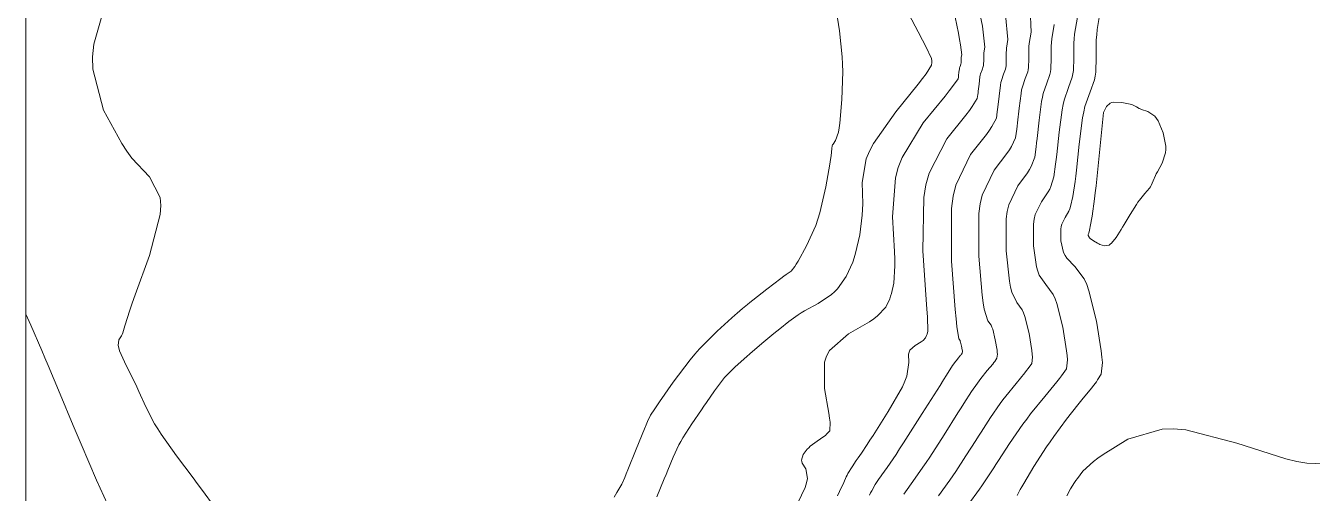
# Model space of a CAD drawing. Header units: millimetres. Extents: x 837475 to 838477, y 1189012 to 1191015.
# Drawn here: x 837476.5 to 837565.7, y 1189850.1 to 1189882.5 of the extents above; entities that cross this region are included whole.
import ezdxf

# ---------------------------------------------------------------- set-up
doc = ezdxf.new("R2010")
doc.units = ezdxf.units.MM
doc.header["$LTSCALE"] = 0.3
doc.layers.add('COORD', color=253, linetype='Continuous', lineweight=20)
doc.layers.add('COTAS 10', color=7, linetype='Continuous', lineweight=9, true_color=0x6e3e2d)
doc.layers.add('COTAS INT', color=7, linetype='Continuous', lineweight=5, true_color=0x9fa19f)

msp = doc.modelspace()

# ---------------------------------------------------------------- linework, layer by layer
at = {"layer": 'COORD'}
msp.add_lwpolyline([(837476.514, 1189013.872), (838476.514, 1189013.872), (838476.514, 1191013.872), (837476.514, 1191013.872)], close=True, dxfattribs=at)
at = {"layer": 'COTAS 10'}
for points in [[(837532.808, 1189849.887), (837532.952, 1189850.168), (837533.254, 1189850.812), (837533.422, 1189851.191), (837533.481, 1189851.304), (837533.545, 1189851.422), (837533.824, 1189851.877), (837534.115, 1189852.316), (837534.188, 1189852.424), (837534.257, 1189852.524), (837534.477, 1189852.837), (837534.882, 1189853.443), (837535.067, 1189853.729), (837535.284, 1189854.067), (837536.333, 1189855.714), (837537.315, 1189857.441), (837537.49, 1189857.829), (837537.623, 1189858.178), (837537.757, 1189859.113), (837537.74, 1189859.71), (837537.779, 1189859.847), (837537.836, 1189859.97), (837538.201, 1189860.31), (837538.609, 1189860.546), (837538.694, 1189860.604), (837538.766, 1189860.659), (837538.927, 1189860.829), (837539, 1189860.991), (837539.017, 1189861.042), (837539.033, 1189861.094), (837539.081, 1189861.3), (837539.051, 1189862.286), (837539.019, 1189862.83), (837538.976, 1189863.491), (837538.735, 1189866.856), (837538.802, 1189870.562), (837538.954, 1189871.439), (837539.164, 1189872.25), (837540.403, 1189874.64), (837541.711, 1189876.264), (837541.963, 1189876.593), (837542.168, 1189876.868), (837542.514, 1189877.427), (837542.555, 1189877.711), (837542.567, 1189877.814), (837542.58, 1189877.928), (837542.632, 1189878.426), (837542.698, 1189878.923), (837542.72, 1189879.036), (837542.743, 1189879.139), (837542.841, 1189879.42), (837542.925, 1189879.65), (837542.94, 1189879.721), (837542.95, 1189879.794), (837542.958, 1189880.084), (837542.96, 1189880.41), (837542.967, 1189880.507), (837542.977, 1189880.606), (837543.039, 1189880.989), (837542.863, 1189882.44), (837542.723, 1189883.214)], [(837545.272, 1189849.906), (837545.479, 1189850.308), (837545.594, 1189850.506), (837545.734, 1189850.743), (837546.445, 1189851.91), (837547.323, 1189853.272), (837547.567, 1189853.63), (837547.812, 1189853.981), (837548.7, 1189855.183), (837549.493, 1189856.196), (837549.678, 1189856.429), (837549.847, 1189856.641), (837550.332, 1189857.232), (837550.686, 1189857.676), (837550.772, 1189857.794), (837550.853, 1189857.911), (837551.104, 1189858.319), (837551.187, 1189859.125), (837551.162, 1189859.492), (837551.116, 1189859.922), (837550.777, 1189861.998), (837550.259, 1189864.091), (837550.1, 1189864.532), (837549.935, 1189864.914), (837549.284, 1189865.79), (837548.713, 1189866.358), (837548.598, 1189866.544), (837548.502, 1189866.742), (837548.312, 1189867.565), (837548.315, 1189868.363), (837548.341, 1189868.546), (837548.378, 1189868.713), (837548.602, 1189869.178), (837548.865, 1189869.62), (837548.927, 1189869.772), (837548.983, 1189869.936), (837549.148, 1189870.637), (837549.295, 1189871.671), (837549.34, 1189872.046), (837549.388, 1189872.459), (837549.576, 1189874.272), (837549.815, 1189876.082), (837549.895, 1189876.494), (837549.98, 1189876.866), (837550.337, 1189877.889), (837550.643, 1189878.727), (837550.696, 1189878.984), (837550.735, 1189879.251), (837550.762, 1189880.304), (837550.769, 1189881.492), (837550.796, 1189881.844), (837550.833, 1189882.206), (837551.057, 1189883.598)], [(837476.514, 1189862.481), (837476.859, 1189861.708), (837477.621, 1189859.962), (837477.84, 1189859.45), (837478.063, 1189858.925), (837478.9, 1189856.925), (837479.811, 1189854.746), (837480.08, 1189854.108), (837480.357, 1189853.456), (837481.42, 1189850.974), (837482.438, 1189848.737)]]:
    msp.add_lwpolyline(points, dxfattribs=at)
at = {"layer": 'COTAS INT'}
for points in [[(837536.902, 1189884.908), (837538.417, 1189882.045), (837538.708, 1189881.484), (837538.944, 1189881.024), (837539.331, 1189880.201), (837539.349, 1189880.03), (837539.351, 1189879.981), (837539.352, 1189879.932), (837539.347, 1189879.749), (837538.957, 1189879.137), (837538.716, 1189878.818), (837538.418, 1189878.433), (837536.858, 1189876.501), (837535.322, 1189874.316), (837535.038, 1189873.77), (837534.816, 1189873.251), (837534.527, 1189871.594), (837534.57, 1189870.134), (837534.558, 1189869.739), (837534.535, 1189869.348), (837534.365, 1189867.969), (837534.076, 1189866.703), (837533.978, 1189866.383), (837533.872, 1189866.076), (837533.425, 1189865.079), (837532.823, 1189864.24), (837532.619, 1189864.032), (837532.399, 1189863.836), (837531.471, 1189863.219), (837530.53, 1189862.696), (837530.302, 1189862.558), (837530.089, 1189862.424), (837529.435, 1189861.967), (837528.809, 1189861.467), (837528.612, 1189861.306), (837528.406, 1189861.136), (837527.575, 1189860.439), (837526.744, 1189859.726), (837526.536, 1189859.546), (837526.338, 1189859.373), (837525.704, 1189858.811), (837525.14, 1189858.246), (837524.986, 1189858.072), (837524.833, 1189857.89), (837524.289, 1189857.166), (837523.72, 1189856.345), (837523.552, 1189856.101), (837523.379, 1189855.849), (837522.713, 1189854.88), (837522.089, 1189853.906), (837521.942, 1189853.651), (837521.807, 1189853.403), (837521.412, 1189852.561), (837521.045, 1189851.652), (837520.927, 1189851.362), (837520.803, 1189851.056), (837520.295, 1189849.81)], [(837489.66, 1189849.05), (837488.7, 1189850.345), (837488.413, 1189850.73), (837488.117, 1189851.127), (837486.972, 1189852.653), (837485.914, 1189854.146), (837485.673, 1189854.522), (837485.455, 1189854.881), (837484.854, 1189856.04), (837484.368, 1189857.123), (837484.222, 1189857.433), (837484.071, 1189857.747), (837483.485, 1189858.922), (837483.029, 1189859.927), (837482.96, 1189860.135), (837482.916, 1189860.313), (837482.966, 1189860.702), (837483.16, 1189860.965), (837483.207, 1189861.063), (837483.252, 1189861.172), (837483.389, 1189861.659), (837483.725, 1189862.75), (837483.894, 1189863.24), (837484.096, 1189863.811), (837485.1, 1189866.554), (837485.843, 1189869.379), (837485.881, 1189870.003), (837485.845, 1189870.558), (837485.107, 1189871.991), (837483.877, 1189873.3), (837483.531, 1189873.778), (837483.183, 1189874.305), (837481.906, 1189876.624), (837481.166, 1189879.458), (837481.156, 1189880.31), (837481.231, 1189881.191), (837482.206, 1189884.615)], [(837540.742, 1189884.187), (837541.202, 1189881.959), (837541.286, 1189881.518), (837541.352, 1189881.152), (837541.435, 1189880.467), (837541.406, 1189880.286), (837541.401, 1189880.239), (837541.398, 1189880.194), (837541.397, 1189880.039), (837541.393, 1189879.903), (837541.388, 1189879.868), (837541.381, 1189879.835), (837541.342, 1189879.726), (837541.296, 1189879.593), (837541.284, 1189879.545), (837541.274, 1189879.491), (837541.243, 1189879.257), (837541.219, 1189879.021), (837541.212, 1189878.968), (837541.207, 1189878.919), (837541.188, 1189878.785), (837540.805, 1189878.255), (837540.57, 1189877.957), (837540.28, 1189877.593), (837538.764, 1189875.733), (837537.292, 1189873.343), (837537.029, 1189872.645), (837536.83, 1189871.932), (837536.631, 1189869.225), (837536.773, 1189866.813), (837536.788, 1189866.284), (837536.793, 1189865.817), (837536.723, 1189864.635), (837536.555, 1189863.898), (837536.498, 1189863.712), (837536.436, 1189863.534), (837536.176, 1189862.954), (837535.603, 1189862.348), (837535.344, 1189862.154), (837535.042, 1189861.947), (837533.588, 1189861.106), (837532.273, 1189859.965), (837532.058, 1189859.571), (837531.909, 1189859.142), (837531.908, 1189857.309), (837532.221, 1189855.611), (837532.27, 1189855.268), (837532.301, 1189854.979), (837532.276, 1189854.394), (837532.062, 1189854.144), (837531.975, 1189854.066), (837531.875, 1189853.985), (837531.412, 1189853.663), (837530.932, 1189853.312), (837530.821, 1189853.212), (837530.72, 1189853.112), (837530.434, 1189852.74), (837530.328, 1189852.359), (837530.34, 1189852.251), (837530.371, 1189852.144), (837530.632, 1189851.749), (837530.741, 1189851.07), (837530.676, 1189850.783), (837530.569, 1189850.453), (837529.84, 1189848.903)], [(837532.722, 1189883.579), (837532.962, 1189882.113), (837533.147, 1189880.316), (837533.17, 1189879.804), (837533.182, 1189879.285), (837533.127, 1189877.357), (837532.978, 1189875.723), (837532.931, 1189875.388), (837532.881, 1189875.105), (837532.682, 1189874.509), (837532.511, 1189874.266), (837532.48, 1189874.206), (837532.455, 1189874.148), (837532.423, 1189873.964), (837532.367, 1189873.455), (837532.327, 1189873.193), (837532.277, 1189872.878), (837532.008, 1189871.303), (837531.598, 1189869.507), (837531.459, 1189869.053), (837531.309, 1189868.618), (837530.674, 1189867.204), (837530.08, 1189866.151), (837529.955, 1189865.944), (837529.847, 1189865.774), (837529.601, 1189865.463), (837529.262, 1189865.227), (837529.096, 1189865.103), (837528.898, 1189864.954), (837527.925, 1189864.205), (837526.948, 1189863.444), (837526.748, 1189863.287), (837526.58, 1189863.154), (837526.227, 1189862.871), (837525.864, 1189862.551), (837525.689, 1189862.395), (837525.482, 1189862.209), (837524.466, 1189861.295), (837523.254, 1189860.081), (837522.923, 1189859.706), (837522.595, 1189859.314), (837521.426, 1189857.76), (837520.48, 1189856.398), (837520.293, 1189856.127), (837520.137, 1189855.903), (837519.842, 1189855.477), (837519.637, 1189855.037), (837519.538, 1189854.805), (837519.421, 1189854.524), (837518.844, 1189853.108), (837518.272, 1189851.685), (837518.157, 1189851.399), (837518.06, 1189851.16), (837517.87, 1189850.687), (837517.523, 1189850.1), (837517.329, 1189849.788)], [(837535.046, 1189849.924), (837535.117, 1189850.08), (837535.188, 1189850.227), (837535.438, 1189850.67), (837535.714, 1189851.08), (837535.801, 1189851.205), (837535.893, 1189851.335), (837536.262, 1189851.848), (837536.876, 1189852.753), (837537.123, 1189853.129), (837537.403, 1189853.561), (837538.69, 1189855.577), (837539.929, 1189857.531), (837540.178, 1189857.924), (837540.387, 1189858.253), (837540.804, 1189858.904), (837540.959, 1189859.129), (837541.004, 1189859.189), (837541.049, 1189859.248), (837541.215, 1189859.455), (837541.358, 1189859.626), (837541.387, 1189859.663), (837541.413, 1189859.696), (837541.469, 1189859.778), (837541.48, 1189859.884), (837541.477, 1189859.933), (837541.471, 1189859.99), (837541.426, 1189860.264), (837541.357, 1189860.541), (837541.336, 1189860.6), (837541.315, 1189860.65), (837541.229, 1189860.766), (837541.094, 1189861.63), (837541.041, 1189862.153), (837540.982, 1189862.797), (837540.714, 1189866.148), (837540.728, 1189869.808), (837540.847, 1189870.648), (837541.016, 1189871.412), (837542.043, 1189873.548), (837543.141, 1189874.935), (837543.356, 1189875.228), (837543.531, 1189875.482), (837543.841, 1189876.069), (837543.903, 1189876.503), (837543.922, 1189876.66), (837543.942, 1189876.834), (837544.021, 1189877.595), (837544.121, 1189878.355), (837544.155, 1189878.528), (837544.19, 1189878.684), (837544.34, 1189879.114), (837544.469, 1189879.466), (837544.491, 1189879.573), (837544.507, 1189879.686), (837544.519, 1189880.128), (837544.522, 1189880.627), (837544.533, 1189880.774), (837544.549, 1189880.926), (837544.642, 1189881.511), (837544.478, 1189883.239)], [(837546.174, 1189883.654), (837546.246, 1189882.032), (837546.12, 1189881.246), (837546.099, 1189881.042), (837546.084, 1189880.843), (837546.08, 1189880.172), (837546.064, 1189879.577), (837546.042, 1189879.426), (837546.012, 1189879.281), (837545.84, 1189878.807), (837545.638, 1189878.23), (837545.59, 1189878.019), (837545.545, 1189877.787), (837545.409, 1189876.764), (837545.303, 1189875.74), (837545.276, 1189875.507), (837545.251, 1189875.295), (837545.168, 1189874.711), (837544.894, 1189874.096), (837544.749, 1189873.864), (837544.572, 1189873.606), (837543.683, 1189872.456), (837542.857, 1189870.737), (837542.721, 1189870.122), (837542.625, 1189869.447), (837542.613, 1189866.502), (837542.862, 1189863.784), (837542.931, 1189863.25), (837542.999, 1189862.812), (837543.243, 1189862.022), (837543.47, 1189861.716), (837543.527, 1189861.583), (837543.583, 1189861.429), (837543.764, 1189860.698), (837543.882, 1189859.973), (837543.898, 1189859.823), (837543.907, 1189859.694), (837543.878, 1189859.413), (837543.729, 1189859.198), (837543.662, 1189859.112), (837543.584, 1189859.013), (837543.208, 1189858.561), (837542.768, 1189858.016), (837542.65, 1189857.86), (837542.532, 1189857.701), (837542.121, 1189857.106), (837541.584, 1189856.276), (837541.387, 1189855.969), (837541.169, 1189855.628), (837540.21, 1189854.118), (837539.211, 1189852.566), (837538.969, 1189852.199), (837538.742, 1189851.86), (837538.046, 1189850.86), (837537.529, 1189850.146), (837537.415, 1189849.986)], [(837547.85, 1189882.554), (837547.691, 1189881.566), (837547.664, 1189881.309), (837547.646, 1189881.059), (837547.64, 1189880.216), (837547.621, 1189879.468), (837547.593, 1189879.279), (837547.556, 1189879.096), (837547.339, 1189878.501), (837547.085, 1189877.775), (837547.025, 1189877.511), (837546.968, 1189877.219), (837546.798, 1189875.934), (837546.665, 1189874.647), (837546.631, 1189874.353), (837546.599, 1189874.087), (837546.495, 1189873.353), (837546.257, 1189872.709), (837546.141, 1189872.5), (837546.003, 1189872.278), (837545.322, 1189871.363), (837544.697, 1189870.063), (837544.594, 1189869.597), (837544.522, 1189869.085), (837544.513, 1189866.856), (837544.742, 1189864.77), (837544.82, 1189864.348), (837544.904, 1189863.994), (837545.256, 1189863.278), (837545.625, 1189862.782), (837545.718, 1189862.566), (837545.808, 1189862.316), (837546.101, 1189861.131), (837546.293, 1189859.956), (837546.319, 1189859.712), (837546.334, 1189859.504), (837546.287, 1189859.048), (837546.045, 1189858.7), (837545.936, 1189858.56), (837545.809, 1189858.401), (837545.2, 1189857.667), (837544.487, 1189856.784), (837544.295, 1189856.53), (837544.105, 1189856.273), (837543.439, 1189855.309), (837542.78, 1189854.3), (837542.596, 1189854.014), (837542.41, 1189853.725), (837541.729, 1189852.659), (837541.02, 1189851.571), (837540.816, 1189851.269), (837540.608, 1189850.967), (837539.83, 1189849.872)], [(837549.453, 1189883.076), (837549.262, 1189881.886), (837549.23, 1189881.577), (837549.208, 1189881.276), (837549.201, 1189880.26), (837549.178, 1189879.36), (837549.145, 1189879.131), (837549.099, 1189878.912), (837548.838, 1189878.195), (837548.533, 1189877.321), (837548.46, 1189877.002), (837548.392, 1189876.65), (837548.187, 1189875.103), (837548.026, 1189873.553), (837547.986, 1189873.2), (837547.947, 1189872.879), (837547.822, 1189871.995), (837547.62, 1189871.323), (837547.534, 1189871.136), (837547.434, 1189870.949), (837546.962, 1189870.271), (837546.538, 1189869.388), (837546.468, 1189869.071), (837546.418, 1189868.724), (837546.412, 1189867.211), (837546.622, 1189865.756), (837546.709, 1189865.446), (837546.808, 1189865.176), (837547.27, 1189864.534), (837547.78, 1189863.848), (837547.909, 1189863.549), (837548.034, 1189863.204), (837548.439, 1189861.565), (837548.705, 1189859.939), (837548.741, 1189859.602), (837548.76, 1189859.314), (837548.696, 1189858.684), (837548.361, 1189858.202), (837548.211, 1189858.008), (837548.035, 1189857.788), (837547.192, 1189856.774), (837546.207, 1189855.552), (837545.941, 1189855.201), (837545.678, 1189854.845), (837544.757, 1189853.511), (837543.977, 1189852.324), (837543.804, 1189852.059), (837543.65, 1189851.822), (837543.249, 1189851.2), (837542.828, 1189850.576), (837542.662, 1189850.339), (837542.474, 1189850.074), (837541.614, 1189848.883)], [(837551.259, 1189876.458), (837550.749, 1189871.366), (837550.695, 1189870.893), (837550.643, 1189870.463), (837550.475, 1189869.279), (837550.346, 1189868.55), (837550.319, 1189868.408), (837550.296, 1189868.291), (837550.241, 1189868.086), (837550.218, 1189868.038), (837550.212, 1189868.002), (837550.212, 1189867.919), (837550.271, 1189867.807), (837550.306, 1189867.769), (837550.349, 1189867.728), (837550.57, 1189867.555), (837550.854, 1189867.388), (837550.935, 1189867.35), (837551.018, 1189867.316), (837551.33, 1189867.224), (837551.649, 1189867.268), (837551.738, 1189867.32), (837551.826, 1189867.39), (837552.144, 1189867.783), (837552.487, 1189868.338), (837552.59, 1189868.509), (837552.698, 1189868.687), (837553.118, 1189869.393), (837553.546, 1189870.074), (837553.659, 1189870.237), (837553.769, 1189870.389), (837554.144, 1189870.844), (837554.449, 1189871.21), (837554.516, 1189871.306), (837554.574, 1189871.399), (837554.718, 1189871.714), (837554.868, 1189872.085), (837554.93, 1189872.213), (837555.001, 1189872.352), (837555.33, 1189872.944), (837555.578, 1189873.672), (837555.598, 1189873.895), (837555.596, 1189874.129), (837555.413, 1189875.054), (837555.054, 1189875.88), (837554.941, 1189876.051), (837554.822, 1189876.197), (837554.344, 1189876.518), (837553.908, 1189876.667), (837553.816, 1189876.705), (837553.735, 1189876.741), (837553.546, 1189876.861), (837553.325, 1189876.971), (837553.225, 1189877.002), (837553.108, 1189877.033), (837552.546, 1189877.146), (837551.972, 1189877.173), (837551.848, 1189877.15), (837551.739, 1189877.114), (837551.473, 1189876.874), (837551.259, 1189876.458)], [(837567.266, 1189852.063), (837565.379, 1189852.132), (837564.683, 1189852.267), (837563.913, 1189852.452), (837560.508, 1189853.541), (837556.981, 1189854.446), (837556.133, 1189854.514), (837555.343, 1189854.504), (837552.954, 1189853.813), (837551.247, 1189852.739), (837550.885, 1189852.488), (837550.572, 1189852.257), (837549.841, 1189851.59), (837549.455, 1189851.075), (837549.358, 1189850.939), (837549.266, 1189850.807), (837548.969, 1189850.354), (837548.718, 1189849.88)]]:
    msp.add_lwpolyline(points, dxfattribs=at)

doc.saveas('drawing.dxf')
